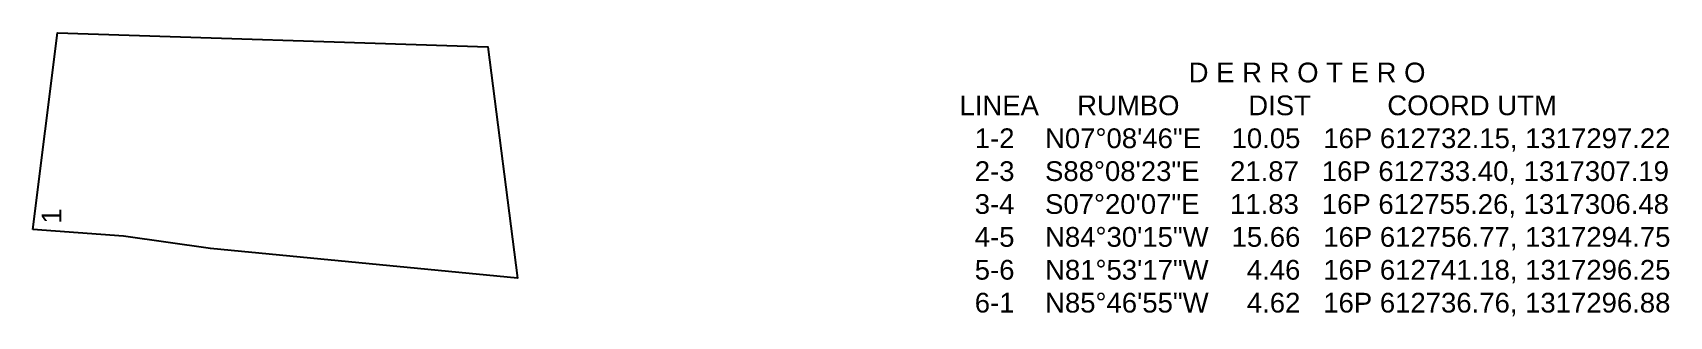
# Model space of a CAD drawing. Header units: millimetres. Extents: x 612732.2 to 612815.3, y 1317292.8 to 1317307.2.
import ezdxf
from ezdxf.enums import TextEntityAlignment as Align

# ---------------------------------------------------------------- set-up
doc = ezdxf.new("R2010")
doc.units = ezdxf.units.MM
doc.styles.get("Standard").update_dxf_attribs({"font": 'arial.ttf'})

msp = doc.modelspace()

# ---------------------------------------------------------------- linework, layer by layer
msp.add_lwpolyline([(612732.15, 1317297.22), (612733.4, 1317307.19), (612755.26, 1317306.48), (612756.77, 1317294.75), (612741.18, 1317296.25), (612736.76, 1317296.88)], close=True)

# ---------------------------------------------------------------- texts
msp.add_text('1', height=1, rotation=90).set_placement((612733.107, 1317297.511), align=Align.MIDDLE_LEFT)
at = {"insert": (612778.447, 1317305.678), "char_height": 1, "width": 37.8796, "attachment_point": 1}
msp.add_mtext('                                D E R R O T E R O\\P  LINEA     RUMBO         DIST          COORD UTM \\P    1-2    N07°08\'46"E    10.05   16P 612732.15, 1317297.22\\P    2-3    S88°08\'23"E    21.87   16P 612733.40, 1317307.19\\P    3-4    S07°20\'07"E    11.83   16P 612755.26, 1317306.48\\P    4-5    N84°30\'15"W   15.66   16P 612756.77, 1317294.75\\P    5-6    N81°53\'17"W     4.46   16P 612741.18, 1317296.25\\P    6-1    N85°46\'55"W     4.62   16P 612736.76, 1317296.88', dxfattribs=at)

doc.saveas('drawing.dxf')
